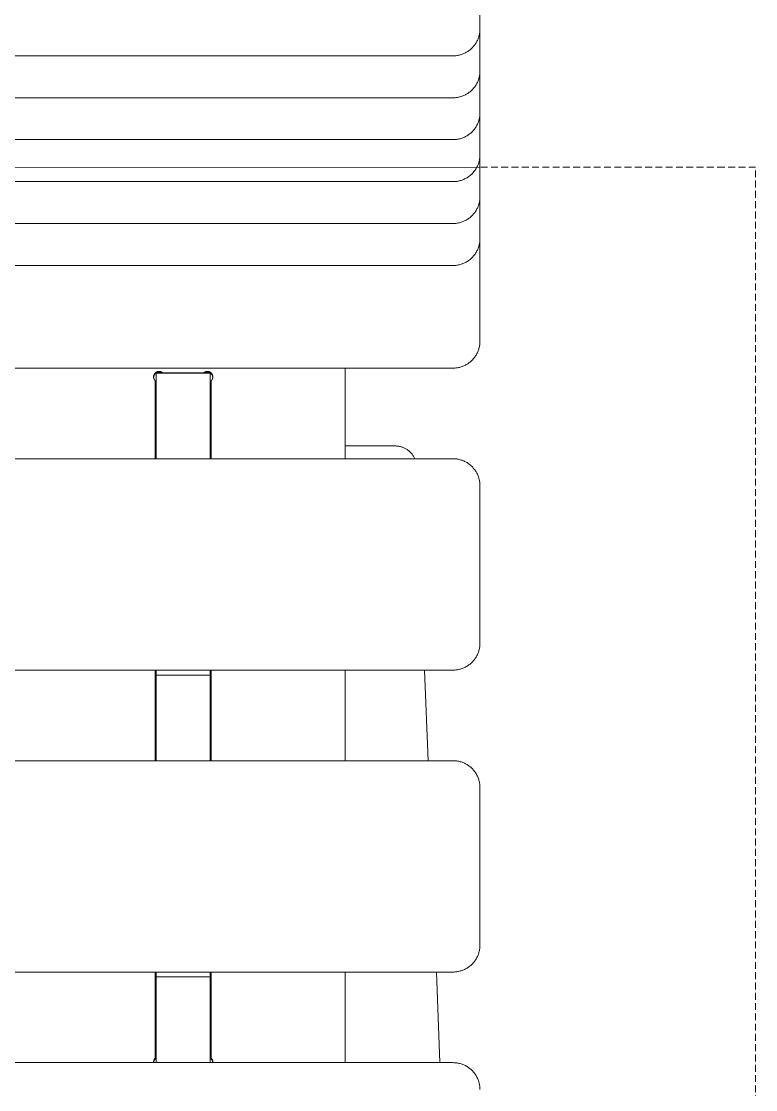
# Model space of a CAD drawing. Header units: millimetres. Extents: x -80 to 4518, y -398 to 2524.
# Drawn here: x 575.1 to 711.1, y -12.9 to 185 of the extents above; entities that cross this region are included whole.
import ezdxf

# ---------------------------------------------------------------- set-up
doc = ezdxf.new("R2010")
doc.units = ezdxf.units.MM
doc.linetypes.add('HIDDEN', pattern=[1.905, 1.27, -0.635])
doc.layers.add('ZANO_R', color=7, linetype='Continuous', lineweight=0)
doc.layers.add('ZANO_R_przerywana', color=7, linetype='HIDDEN', lineweight=0)

msp = doc.modelspace()

# ---------------------------------------------------------------- linework, layer by layer
at = {"layer": 'ZANO_R'}
for p, q in [((660.05, 187.55), (660.05, 183.66)), ((659.82, 182.15), (659.77, 181.99)), ((659.87, 182.31), (659.82, 182.15)), ((659.91, 182.48), (659.87, 182.31)), ((659.95, 182.65), (659.91, 182.48)), ((659.98, 182.81), (659.95, 182.65)), ((660.01, 182.98), (659.98, 182.81)), ((660.03, 183.15), (660.01, 182.98)), ((660.04, 183.32), (660.03, 183.15)), ((660.05, 183.49), (660.04, 183.32)), ((660.05, 183.66), (660.05, 179.78)), ((660.05, 183.66), (660.05, 183.49)), ((658.59, 180.13), (658.47, 180.01)), ((658.71, 180.25), (658.59, 180.13)), ((658.82, 180.38), (658.71, 180.25)), ((658.93, 180.51), (658.82, 180.38)), ((659.04, 180.64), (658.93, 180.51)), ((659.14, 180.78), (659.04, 180.64)), ((659.24, 180.92), (659.14, 180.78)), ((659.33, 181.07), (659.24, 180.92)), ((659.41, 181.21), (659.33, 181.07)), ((659.49, 181.36), (659.41, 181.21)), ((659.57, 181.52), (659.49, 181.36)), ((659.64, 181.67), (659.57, 181.52)), ((659.71, 181.83), (659.64, 181.67)), ((659.77, 181.99), (659.71, 181.83)), ((655.05, 178.66), (361.15, 178.66)), ((655.23, 178.67), (655.05, 178.66)), ((655.4, 178.68), (655.23, 178.67)), ((655.57, 178.69), (655.4, 178.68)), ((655.74, 178.71), (655.57, 178.69)), ((655.9, 178.74), (655.74, 178.71)), ((656.07, 178.77), (655.9, 178.74)), ((656.24, 178.81), (656.07, 178.77)), ((656.4, 178.85), (656.24, 178.81)), ((656.57, 178.9), (656.4, 178.85)), ((656.73, 178.95), (656.57, 178.9)), ((656.89, 179.01), (656.73, 178.95)), ((657.05, 179.08), (656.89, 179.01)), ((657.2, 179.15), (657.05, 179.08)), ((657.35, 179.22), (657.2, 179.15)), ((657.5, 179.31), (657.35, 179.22)), ((657.65, 179.39), (657.5, 179.31)), ((657.8, 179.48), (657.65, 179.39)), ((657.94, 179.58), (657.8, 179.48)), ((658.08, 179.68), (657.94, 179.58)), ((658.21, 179.78), (658.08, 179.68)), ((658.34, 179.89), (658.21, 179.78)), ((658.47, 180.01), (658.34, 179.89)), ((660.05, 179.78), (660.05, 175.89)), ((659.77, 174.22), (659.71, 174.06)), ((659.82, 174.38), (659.77, 174.22)), ((659.87, 174.55), (659.82, 174.38)), ((659.91, 174.71), (659.87, 174.55)), ((659.95, 174.88), (659.91, 174.71)), ((659.98, 175.04), (659.95, 174.88)), ((660.01, 175.21), (659.98, 175.04)), ((660.03, 175.38), (660.01, 175.21)), ((660.04, 175.55), (660.03, 175.38)), ((660.05, 175.72), (660.04, 175.55)), ((660.05, 175.89), (660.05, 172.01)), ((660.05, 175.89), (660.05, 175.72)), ((658.47, 172.24), (658.34, 172.13)), ((658.59, 172.36), (658.47, 172.24)), ((658.71, 172.48), (658.59, 172.36)), ((658.82, 172.61), (658.71, 172.48)), ((658.93, 172.74), (658.82, 172.61)), ((659.04, 172.87), (658.93, 172.74)), ((659.14, 173.01), (659.04, 172.87)), ((659.24, 173.15), (659.14, 173.01)), ((659.33, 173.3), (659.24, 173.15)), ((659.41, 173.44), (659.33, 173.3)), ((659.49, 173.59), (659.41, 173.44)), ((659.57, 173.75), (659.49, 173.59)), ((659.64, 173.9), (659.57, 173.75)), ((659.71, 174.06), (659.64, 173.9)), ((655.05, 170.89), (361.15, 170.89)), ((655.23, 170.9), (655.05, 170.89)), ((655.4, 170.91), (655.23, 170.9)), ((655.57, 170.92), (655.4, 170.91)), ((655.74, 170.94), (655.57, 170.92)), ((655.9, 170.97), (655.74, 170.94)), ((656.07, 171), (655.9, 170.97)), ((656.24, 171.04), (656.07, 171)), ((656.4, 171.08), (656.24, 171.04)), ((656.57, 171.13), (656.4, 171.08)), ((656.73, 171.18), (656.57, 171.13)), ((656.89, 171.24), (656.73, 171.18)), ((657.05, 171.31), (656.89, 171.24)), ((657.2, 171.38), (657.05, 171.31)), ((657.35, 171.45), (657.2, 171.38)), ((657.5, 171.54), (657.35, 171.45)), ((657.65, 171.62), (657.5, 171.54)), ((657.8, 171.71), (657.65, 171.62)), ((657.94, 171.81), (657.8, 171.71)), ((658.08, 171.91), (657.94, 171.81)), ((658.21, 172.02), (658.08, 171.91)), ((658.34, 172.13), (658.21, 172.02)), ((660.05, 172.01), (660.05, 168.13)), ((659.71, 166.29), (659.64, 166.13)), ((659.77, 166.45), (659.71, 166.29)), ((659.82, 166.61), (659.77, 166.45)), ((659.87, 166.78), (659.82, 166.61)), ((659.91, 166.94), (659.87, 166.78)), ((659.95, 167.11), (659.91, 166.94)), ((659.98, 167.28), (659.95, 167.11)), ((660.01, 167.44), (659.98, 167.28)), ((660.03, 167.61), (660.01, 167.44)), ((660.04, 167.78), (660.03, 167.61)), ((660.05, 167.95), (660.04, 167.78)), ((660.05, 168.13), (660.05, 164.24)), ((660.05, 168.13), (660.05, 167.95)), ((658.34, 164.36), (658.21, 164.25)), ((658.47, 164.47), (658.34, 164.36)), ((658.59, 164.59), (658.47, 164.47)), ((658.71, 164.71), (658.59, 164.59)), ((658.82, 164.84), (658.71, 164.71)), ((658.93, 164.97), (658.82, 164.84)), ((659.04, 165.1), (658.93, 164.97)), ((659.14, 165.24), (659.04, 165.1)), ((659.24, 165.38), (659.14, 165.24)), ((659.33, 165.53), (659.24, 165.38)), ((659.41, 165.67), (659.33, 165.53)), ((659.49, 165.82), (659.41, 165.67)), ((659.57, 165.98), (659.49, 165.82)), ((659.64, 166.13), (659.57, 165.98)), ((655.05, 163.13), (361.15, 163.13)), ((655.23, 163.13), (655.05, 163.13)), ((655.4, 163.14), (655.23, 163.13)), ((655.57, 163.15), (655.4, 163.14)), ((655.74, 163.17), (655.57, 163.15)), ((655.9, 163.2), (655.74, 163.17)), ((656.07, 163.23), (655.9, 163.2)), ((656.24, 163.27), (656.07, 163.23)), ((656.4, 163.31), (656.24, 163.27)), ((656.57, 163.36), (656.4, 163.31)), ((656.73, 163.41), (656.57, 163.36)), ((656.89, 163.47), (656.73, 163.41)), ((657.05, 163.54), (656.89, 163.47)), ((657.2, 163.61), (657.05, 163.54)), ((657.35, 163.69), (657.2, 163.61)), ((657.5, 163.77), (657.35, 163.69)), ((657.65, 163.85), (657.5, 163.77)), ((657.8, 163.94), (657.65, 163.85)), ((657.94, 164.04), (657.8, 163.94)), ((658.08, 164.14), (657.94, 164.04)), ((658.21, 164.25), (658.08, 164.14)), ((660.05, 164.24), (660.05, 160.36)), ((660.05, 160.36), (660.05, 156.47)), ((660.05, 160.36), (660.05, 160.19)), ((659.64, 158.36), (659.57, 158.21)), ((659.71, 158.52), (659.64, 158.36)), ((659.77, 158.68), (659.71, 158.52)), ((659.82, 158.84), (659.77, 158.68)), ((659.87, 159.01), (659.82, 158.84)), ((659.91, 159.17), (659.87, 159.01)), ((659.95, 159.34), (659.91, 159.17)), ((659.98, 159.51), (659.95, 159.34)), ((660.01, 159.68), (659.98, 159.51)), ((660.03, 159.84), (660.01, 159.68)), ((660.04, 160.01), (660.03, 159.84)), ((660.05, 160.19), (660.04, 160.01)), ((660.05, 158.01), (62.24, 157.82)), ((658.21, 156.48), (658.08, 156.37)), ((658.34, 156.59), (658.21, 156.48)), ((658.47, 156.7), (658.34, 156.59)), ((658.59, 156.82), (658.47, 156.7)), ((658.71, 156.94), (658.59, 156.82)), ((658.82, 157.07), (658.71, 156.94)), ((658.93, 157.2), (658.82, 157.07)), ((659.04, 157.33), (658.93, 157.2)), ((659.14, 157.47), (659.04, 157.33)), ((659.24, 157.61), (659.14, 157.47)), ((659.33, 157.76), (659.24, 157.61)), ((659.41, 157.91), (659.33, 157.76)), ((659.49, 158.06), (659.41, 157.91)), ((659.57, 158.21), (659.49, 158.06)), ((660.05, 156.47), (660.05, 152.59)), ((655.05, 155.36), (361.15, 155.36)), ((655.23, 155.36), (655.05, 155.36)), ((655.4, 155.37), (655.23, 155.36)), ((655.57, 155.38), (655.4, 155.37)), ((655.74, 155.4), (655.57, 155.38)), ((655.9, 155.43), (655.74, 155.4)), ((656.07, 155.46), (655.9, 155.43)), ((656.24, 155.5), (656.07, 155.46)), ((656.4, 155.54), (656.24, 155.5)), ((656.57, 155.59), (656.4, 155.54)), ((656.73, 155.64), (656.57, 155.59)), ((656.89, 155.7), (656.73, 155.64)), ((657.05, 155.77), (656.89, 155.7)), ((657.2, 155.84), (657.05, 155.77)), ((657.35, 155.92), (657.2, 155.84)), ((657.5, 156), (657.35, 155.92)), ((657.65, 156.08), (657.5, 156)), ((657.8, 156.18), (657.65, 156.08)), ((657.94, 156.27), (657.8, 156.18)), ((658.08, 156.37), (657.94, 156.27)), ((660.05, 152.42), (660.04, 152.25)), ((660.05, 152.59), (660.05, 148.7)), ((660.05, 152.59), (660.05, 152.42)), ((659.57, 150.44), (659.49, 150.29)), ((659.64, 150.59), (659.57, 150.44)), ((659.71, 150.75), (659.64, 150.59)), ((659.77, 150.91), (659.71, 150.75)), ((659.82, 151.07), (659.77, 150.91)), ((659.87, 151.24), (659.82, 151.07)), ((659.91, 151.4), (659.87, 151.24)), ((659.95, 151.57), (659.91, 151.4)), ((659.98, 151.74), (659.95, 151.57)), ((660.01, 151.91), (659.98, 151.74)), ((660.03, 152.08), (660.01, 151.91)), ((660.04, 152.25), (660.03, 152.08)), ((657.94, 148.5), (657.8, 148.41)), ((658.08, 148.6), (657.94, 148.5)), ((658.21, 148.71), (658.08, 148.6)), ((658.34, 148.82), (658.21, 148.71)), ((658.47, 148.93), (658.34, 148.82)), ((658.59, 149.05), (658.47, 148.93)), ((658.71, 149.17), (658.59, 149.05)), ((658.82, 149.3), (658.71, 149.17)), ((658.93, 149.43), (658.82, 149.3)), ((659.04, 149.57), (658.93, 149.43)), ((659.14, 149.7), (659.04, 149.57)), ((659.24, 149.84), (659.14, 149.7)), ((659.33, 149.99), (659.24, 149.84)), ((659.41, 150.14), (659.33, 149.99)), ((659.49, 150.29), (659.41, 150.14)), ((660.05, 148.7), (660.05, 144.82)), ((655.05, 147.59), (361.15, 147.59)), ((655.23, 147.59), (655.05, 147.59)), ((655.4, 147.6), (655.23, 147.59)), ((655.57, 147.61), (655.4, 147.6)), ((655.74, 147.63), (655.57, 147.61)), ((655.9, 147.66), (655.74, 147.63)), ((656.07, 147.69), (655.9, 147.66)), ((656.24, 147.73), (656.07, 147.69)), ((656.4, 147.77), (656.24, 147.73)), ((656.57, 147.82), (656.4, 147.77)), ((656.73, 147.88), (656.57, 147.82)), ((656.89, 147.94), (656.73, 147.88)), ((657.05, 148), (656.89, 147.94)), ((657.2, 148.07), (657.05, 148)), ((657.35, 148.15), (657.2, 148.07)), ((657.5, 148.23), (657.35, 148.15)), ((657.65, 148.31), (657.5, 148.23)), ((657.8, 148.41), (657.65, 148.31)), ((660.05, 144.65), (660.04, 144.48)), ((660.05, 144.82), (660.05, 126.98)), ((660.05, 144.82), (660.05, 144.65)), ((659.57, 142.67), (659.49, 142.52)), ((659.64, 142.83), (659.57, 142.67)), ((659.71, 142.98), (659.64, 142.83)), ((659.77, 143.14), (659.71, 142.98)), ((659.82, 143.31), (659.77, 143.14)), ((659.87, 143.47), (659.82, 143.31)), ((659.91, 143.63), (659.87, 143.47)), ((659.95, 143.8), (659.91, 143.63)), ((659.98, 143.97), (659.95, 143.8)), ((660.01, 144.14), (659.98, 143.97)), ((660.03, 144.31), (660.01, 144.14)), ((660.04, 144.48), (660.03, 144.31)), ((657.65, 140.55), (657.5, 140.46)), ((657.8, 140.64), (657.65, 140.55)), ((657.94, 140.73), (657.8, 140.64)), ((658.08, 140.83), (657.94, 140.73)), ((658.21, 140.94), (658.08, 140.83)), ((658.34, 141.05), (658.21, 140.94)), ((658.47, 141.16), (658.34, 141.05)), ((658.59, 141.28), (658.47, 141.16)), ((658.71, 141.4), (658.59, 141.28)), ((658.82, 141.53), (658.71, 141.4)), ((658.93, 141.66), (658.82, 141.53)), ((659.04, 141.8), (658.93, 141.66)), ((659.14, 141.93), (659.04, 141.8)), ((659.24, 142.08), (659.14, 141.93)), ((659.33, 142.22), (659.24, 142.08)), ((659.41, 142.37), (659.33, 142.22)), ((659.49, 142.52), (659.41, 142.37)), ((655.05, 139.82), (361.15, 139.82)), ((655.23, 139.82), (655.05, 139.82)), ((655.4, 139.83), (655.23, 139.82)), ((655.57, 139.84), (655.4, 139.83)), ((655.74, 139.86), (655.57, 139.84)), ((655.9, 139.89), (655.74, 139.86)), ((656.07, 139.92), (655.9, 139.89)), ((656.24, 139.96), (656.07, 139.92)), ((656.4, 140), (656.24, 139.96)), ((656.57, 140.05), (656.4, 140)), ((656.73, 140.11), (656.57, 140.05)), ((656.89, 140.17), (656.73, 140.11)), ((657.05, 140.23), (656.89, 140.17)), ((657.2, 140.3), (657.05, 140.23)), ((657.35, 140.38), (657.2, 140.3)), ((657.5, 140.46), (657.35, 140.38)), ((660.05, 126.98), (660.05, 125.8)), ((659.95, 124.78), (659.91, 124.62)), ((659.98, 124.95), (659.95, 124.78)), ((660.01, 125.12), (659.98, 124.95)), ((660.03, 125.29), (660.01, 125.12)), ((660.04, 125.46), (660.03, 125.29)), ((660.05, 125.63), (660.04, 125.46)), ((660.05, 125.8), (660.05, 125.63)), ((659.04, 122.78), (658.93, 122.64)), ((659.14, 122.92), (659.04, 122.78)), ((659.24, 123.06), (659.14, 122.92)), ((659.33, 123.2), (659.24, 123.06)), ((659.41, 123.35), (659.33, 123.2)), ((659.49, 123.5), (659.41, 123.35)), ((659.57, 123.65), (659.49, 123.5)), ((659.64, 123.81), (659.57, 123.65)), ((659.71, 123.97), (659.64, 123.81)), ((659.77, 124.13), (659.71, 123.97)), ((659.82, 124.29), (659.77, 124.13)), ((659.87, 124.45), (659.82, 124.29)), ((659.91, 124.62), (659.87, 124.45)), ((655.05, 120.8), (361.15, 120.8)), ((635.05, 120.8), (635.05, 104.01)), ((655.23, 120.8), (655.05, 120.8)), ((655.4, 120.81), (655.23, 120.8)), ((655.57, 120.83), (655.4, 120.81)), ((655.74, 120.85), (655.57, 120.83)), ((655.9, 120.87), (655.74, 120.85)), ((656.07, 120.9), (655.9, 120.87)), ((656.24, 120.94), (656.07, 120.9)), ((656.4, 120.99), (656.24, 120.94)), ((656.57, 121.03), (656.4, 120.99)), ((656.73, 121.09), (656.57, 121.03)), ((656.89, 121.15), (656.73, 121.09)), ((657.05, 121.21), (656.89, 121.15)), ((657.2, 121.28), (657.05, 121.21)), ((657.35, 121.36), (657.2, 121.28)), ((657.5, 121.44), (657.35, 121.36)), ((657.65, 121.53), (657.5, 121.44)), ((657.8, 121.62), (657.65, 121.53)), ((657.94, 121.72), (657.8, 121.62)), ((658.08, 121.82), (657.94, 121.72)), ((658.21, 121.92), (658.08, 121.82)), ((658.34, 122.03), (658.21, 121.92)), ((658.47, 122.15), (658.34, 122.03)), ((658.59, 122.26), (658.47, 122.15)), ((658.71, 122.39), (658.59, 122.26)), ((658.82, 122.51), (658.71, 122.39)), ((658.93, 122.64), (658.82, 122.51)), ((599.57, 119.28), (599.56, 119.24)), ((599.56, 119.24), (599.56, 119.21)), ((599.56, 119.21), (599.56, 119.17)), ((599.56, 119.17), (599.56, 119.14)), ((599.56, 119.14), (599.57, 119.1)), ((599.58, 119.38), (599.57, 119.35)), ((599.57, 119.35), (599.57, 119.31)), ((599.57, 119.31), (599.57, 119.28)), ((599.58, 119.21), (599.57, 119.17)), ((599.57, 119.17), (599.57, 119.14)), ((599.57, 119.14), (599.57, 119.11)), ((599.57, 119.1), (599.57, 119.07)), ((599.57, 119.07), (599.57, 119.03)), ((599.57, 119.03), (599.58, 119)), ((599.59, 119.41), (599.58, 119.38)), ((599.59, 119.24), (599.58, 119.21)), ((599.58, 119), (599.59, 118.97)), ((599.6, 119.45), (599.59, 119.41)), ((599.6, 119.31), (599.59, 119.27)), ((599.59, 119.27), (599.59, 119.24)), ((599.59, 118.97), (599.6, 118.93)), ((599.61, 119.48), (599.6, 119.45)), ((599.61, 119.34), (599.6, 119.31)), ((599.6, 118.93), (599.61, 118.9)), ((599.62, 119.52), (599.61, 119.48)), ((599.62, 119.37), (599.61, 119.34)), ((599.61, 118.9), (599.62, 118.86)), ((599.63, 119.55), (599.62, 119.52)), ((599.64, 119.4), (599.62, 119.37)), ((599.62, 118.86), (599.63, 118.83)), ((599.64, 119.58), (599.63, 119.55)), ((599.63, 118.83), (599.64, 118.8)), ((599.66, 119.61), (599.64, 119.58)), ((599.65, 119.43), (599.64, 119.4)), ((599.64, 118.8), (599.66, 118.77)), ((599.67, 119.46), (599.65, 119.43)), ((599.67, 119.64), (599.66, 119.61)), ((599.66, 118.77), (599.67, 118.74)), ((599.69, 119.67), (599.67, 119.64)), ((599.68, 119.49), (599.67, 119.46)), ((599.7, 119.52), (599.68, 119.49)), ((599.7, 119.7), (599.69, 119.67)), ((599.72, 119.73), (599.7, 119.7)), ((599.72, 119.55), (599.7, 119.52)), ((599.74, 119.76), (599.72, 119.73)), ((599.73, 119.58), (599.72, 119.55)), ((599.75, 119.61), (599.73, 119.58)), ((599.76, 119.79), (599.74, 119.76)), ((599.77, 119.64), (599.75, 119.61)), ((599.78, 119.82), (599.76, 119.79)), ((599.8, 119.66), (599.77, 119.64)), ((599.81, 119.85), (599.78, 119.82)), ((599.82, 119.69), (599.8, 119.66)), ((599.83, 119.87), (599.81, 119.85)), ((599.84, 119.71), (599.82, 119.69)), ((599.86, 119.9), (599.83, 119.87)), ((599.87, 119.74), (599.84, 119.71)), ((599.88, 119.92), (599.86, 119.9)), ((599.89, 119.76), (599.87, 119.74)), ((599.91, 119.94), (599.88, 119.92)), ((599.92, 119.78), (599.89, 119.76)), ((599.93, 119.97), (599.91, 119.94)), ((599.94, 119.81), (599.92, 119.78)), ((599.96, 119.99), (599.93, 119.97)), ((599.97, 119.83), (599.94, 119.81)), ((599.99, 120.01), (599.96, 119.99)), ((600, 119.85), (599.97, 119.83)), ((600.02, 120.03), (599.99, 120.01)), ((600.03, 119.86), (600, 119.85)), ((600.05, 120.05), (600.02, 120.03)), ((600.05, 119.88), (600.03, 119.86)), ((600.08, 120.06), (600.05, 120.05)), ((600.05, 119.88), (600.05, 119.88)), ((600.05, 119.88), (600.05, 119.88)), ((600.05, 119.88), (600.05, 119.88)), ((600.05, 119.88), (600.05, 119.88)), ((600.05, 119.88), (600.05, 119.88)), ((600.05, 119.88), (600.05, 119.84)), ((600.05, 119.88), (610.05, 119.88)), ((600.05, 119.84), (600.05, 119.7)), ((600.05, 119.7), (600.05, 119.07)), ((600.05, 119.07), (600.05, 117.01)), ((600.09, 119.9), (600.06, 119.88)), ((600.11, 120.08), (600.08, 120.06)), ((600.12, 119.92), (600.09, 119.9)), ((600.14, 120.1), (600.11, 120.08)), ((600.15, 119.93), (600.12, 119.92)), ((600.17, 120.11), (600.14, 120.1)), ((600.18, 119.94), (600.15, 119.93)), ((600.2, 120.12), (600.17, 120.11)), ((600.21, 119.96), (600.18, 119.94)), ((600.24, 120.13), (600.2, 120.12)), ((600.24, 119.97), (600.21, 119.96)), ((600.27, 120.15), (600.24, 120.13)), ((600.28, 119.98), (600.24, 119.97)), ((600.3, 120.16), (600.27, 120.15)), ((600.31, 119.99), (600.28, 119.98)), ((600.34, 120.16), (600.3, 120.16)), ((600.34, 120), (600.31, 119.99)), ((600.37, 120.17), (600.34, 120.16)), ((600.38, 120), (600.34, 120)), ((600.41, 120.18), (600.37, 120.17)), ((600.41, 120.01), (600.38, 120)), ((600.44, 120.18), (600.41, 120.18)), ((600.44, 120.01), (600.41, 120.01)), ((600.47, 120.19), (600.44, 120.18)), ((600.48, 120.02), (600.44, 120.01)), ((600.51, 120.19), (600.47, 120.19)), ((600.51, 120.02), (600.48, 120.02)), ((600.54, 120.19), (600.51, 120.19)), ((600.54, 120.02), (600.51, 120.02)), ((600.58, 120.19), (600.54, 120.19)), ((600.58, 120.02), (600.54, 120.02)), ((600.61, 120.19), (600.58, 120.19)), ((600.61, 120.02), (600.58, 120.02)), ((600.65, 120.19), (600.61, 120.19)), ((600.65, 120.02), (600.61, 120.02)), ((600.68, 120.18), (600.65, 120.19)), ((600.68, 120.01), (600.65, 120.02)), ((600.72, 120.18), (600.68, 120.18)), ((600.71, 120.01), (600.68, 120.01)), ((600.75, 120), (600.71, 120.01)), ((600.75, 120.17), (600.72, 120.18)), ((600.79, 120.16), (600.75, 120.17)), ((600.78, 120), (600.75, 120)), ((600.81, 119.99), (600.78, 120)), ((600.82, 120.15), (600.79, 120.16)), ((600.85, 119.98), (600.81, 119.99)), ((600.85, 120.15), (600.82, 120.15)), ((600.89, 120.13), (600.85, 120.15)), ((600.88, 119.97), (600.85, 119.98)), ((600.91, 119.96), (600.88, 119.97)), ((600.92, 120.12), (600.89, 120.13)), ((600.94, 119.94), (600.91, 119.96)), ((600.95, 120.11), (600.92, 120.12)), ((600.97, 119.93), (600.94, 119.94)), ((600.98, 120.1), (600.95, 120.11)), ((601.01, 119.92), (600.97, 119.93)), ((601.02, 120.08), (600.98, 120.1)), ((601.04, 119.9), (601.01, 119.92)), ((601.05, 120.06), (601.02, 120.08)), ((601.06, 119.88), (601.04, 119.9)), ((601.08, 120.05), (601.05, 120.06)), ((601.11, 120.03), (601.08, 120.05)), ((601.14, 120.01), (601.11, 120.03)), ((601.16, 119.99), (601.14, 120.01)), ((601.19, 119.97), (601.16, 119.99)), ((601.22, 119.94), (601.19, 119.97)), ((601.24, 119.92), (601.22, 119.94)), ((601.27, 119.9), (601.24, 119.92)), ((608.84, 119.9), (601.27, 119.9)), ((601.27, 119.9), (601.27, 119.88)), ((608.87, 119.92), (608.84, 119.9)), ((608.84, 119.88), (608.84, 119.9)), ((608.89, 119.94), (608.87, 119.92)), ((608.92, 119.97), (608.89, 119.94)), ((608.95, 119.99), (608.92, 119.97)), ((608.97, 120.01), (608.95, 119.99)), ((609, 120.03), (608.97, 120.01)), ((609.03, 120.05), (609, 120.03)), ((609.06, 120.06), (609.03, 120.05)), ((609.07, 119.9), (609.04, 119.88)), ((609.09, 120.08), (609.06, 120.06)), ((609.1, 119.92), (609.07, 119.9)), ((609.12, 120.1), (609.09, 120.08)), ((609.13, 119.93), (609.1, 119.92)), ((609.16, 120.11), (609.12, 120.1)), ((609.17, 119.94), (609.13, 119.93)), ((609.19, 120.12), (609.16, 120.11)), ((609.2, 119.96), (609.17, 119.94)), ((609.22, 120.13), (609.19, 120.12)), ((609.23, 119.97), (609.2, 119.96)), ((609.25, 120.15), (609.22, 120.13)), ((609.26, 119.98), (609.23, 119.97)), ((609.29, 120.15), (609.25, 120.15)), ((609.29, 119.99), (609.26, 119.98)), ((609.32, 120.16), (609.29, 120.15)), ((609.33, 120), (609.29, 119.99)), ((609.36, 120.17), (609.32, 120.16)), ((609.36, 120), (609.33, 120)), ((609.39, 120.18), (609.36, 120.17)), ((609.39, 120.01), (609.36, 120)), ((609.43, 120.18), (609.39, 120.18)), ((609.43, 120.01), (609.39, 120.01)), ((609.46, 120.19), (609.43, 120.18)), ((609.46, 120.02), (609.43, 120.01)), ((609.49, 120.19), (609.46, 120.19)), ((609.5, 120.02), (609.46, 120.02)), ((609.53, 120.19), (609.49, 120.19)), ((609.53, 120.02), (609.5, 120.02)), ((609.56, 120.19), (609.53, 120.19)), ((609.56, 120.02), (609.53, 120.02)), ((609.6, 120.19), (609.56, 120.19)), ((609.6, 120.02), (609.56, 120.02)), ((609.63, 120.19), (609.6, 120.19)), ((609.63, 120.02), (609.6, 120.02)), ((609.67, 120.18), (609.63, 120.19)), ((609.67, 120.01), (609.63, 120.02)), ((609.7, 120.18), (609.67, 120.18)), ((609.7, 120.01), (609.67, 120.01)), ((609.74, 120.17), (609.7, 120.18)), ((609.73, 120), (609.7, 120.01)), ((609.77, 120), (609.73, 120)), ((609.77, 120.16), (609.74, 120.17)), ((609.81, 120.16), (609.77, 120.16)), ((609.8, 119.99), (609.77, 120)), ((609.83, 119.98), (609.8, 119.99)), ((609.84, 120.15), (609.81, 120.16)), ((609.87, 119.97), (609.83, 119.98)), ((609.87, 120.13), (609.84, 120.15)), ((609.91, 120.12), (609.87, 120.13)), ((609.9, 119.96), (609.87, 119.97)), ((609.93, 119.94), (609.9, 119.96)), ((609.94, 120.11), (609.91, 120.12)), ((609.96, 119.93), (609.93, 119.94)), ((609.97, 120.1), (609.94, 120.11)), ((609.99, 119.92), (609.96, 119.93)), ((610, 120.08), (609.97, 120.1)), ((610.02, 119.9), (609.99, 119.92)), ((610.03, 120.06), (610, 120.08)), ((610.05, 119.88), (610.02, 119.9)), ((610.06, 120.05), (610.03, 120.06)), ((610.08, 119.86), (610.05, 119.88)), ((610.05, 119.88), (610.05, 119.88)), ((610.05, 119.88), (610.05, 119.88)), ((610.05, 119.88), (610.05, 119.88)), ((610.05, 119.88), (610.05, 119.88)), ((610.05, 119.88), (610.05, 119.88)), ((610.05, 119.88), (610.05, 119.84)), ((610.05, 119.84), (610.05, 119.7)), ((610.05, 119.7), (610.05, 119.07)), ((610.05, 119.07), (610.05, 117.01)), ((610.09, 120.03), (610.06, 120.05)), ((610.11, 119.85), (610.08, 119.86)), ((610.12, 120.01), (610.09, 120.03)), ((610.14, 119.83), (610.11, 119.85)), ((610.15, 119.99), (610.12, 120.01)), ((610.17, 119.81), (610.14, 119.83)), ((610.18, 119.97), (610.15, 119.99)), ((610.19, 119.78), (610.17, 119.81)), ((610.2, 119.94), (610.18, 119.97)), ((610.22, 119.76), (610.19, 119.78)), ((610.23, 119.92), (610.2, 119.94)), ((610.24, 119.74), (610.22, 119.76)), ((610.25, 119.9), (610.23, 119.92)), ((610.27, 119.71), (610.24, 119.74)), ((610.28, 119.87), (610.25, 119.9)), ((610.29, 119.69), (610.27, 119.71)), ((610.3, 119.85), (610.28, 119.87)), ((610.31, 119.66), (610.29, 119.69)), ((610.32, 119.82), (610.3, 119.85)), ((610.33, 119.64), (610.31, 119.66)), ((610.35, 119.79), (610.32, 119.82)), ((610.36, 119.61), (610.33, 119.64)), ((610.37, 119.76), (610.35, 119.79)), ((610.37, 119.58), (610.36, 119.61)), ((610.39, 119.73), (610.37, 119.76)), ((610.39, 119.55), (610.37, 119.58)), ((610.4, 119.7), (610.39, 119.73)), ((610.41, 119.52), (610.39, 119.55)), ((610.42, 119.67), (610.4, 119.7)), ((610.43, 119.49), (610.41, 119.52)), ((610.44, 119.64), (610.42, 119.67)), ((610.44, 119.46), (610.43, 119.49)), ((610.45, 119.61), (610.44, 119.64)), ((610.46, 119.43), (610.44, 119.46)), ((610.44, 118.74), (610.45, 118.77)), ((610.47, 119.58), (610.45, 119.61)), ((610.45, 118.77), (610.47, 118.8)), ((610.47, 119.4), (610.46, 119.43)), ((610.48, 119.55), (610.47, 119.58)), ((610.48, 119.37), (610.47, 119.4)), ((610.47, 118.8), (610.48, 118.83)), ((610.49, 119.52), (610.48, 119.55)), ((610.5, 119.34), (610.48, 119.37)), ((610.48, 118.83), (610.49, 118.86)), ((610.5, 119.48), (610.49, 119.52)), ((610.49, 118.86), (610.5, 118.9)), ((610.51, 119.45), (610.5, 119.48)), ((610.51, 119.31), (610.5, 119.34)), ((610.5, 118.9), (610.51, 118.93)), ((610.52, 119.41), (610.51, 119.45)), ((610.51, 119.27), (610.51, 119.31)), ((610.52, 119.24), (610.51, 119.27)), ((610.51, 118.93), (610.52, 118.97)), ((610.53, 119.38), (610.52, 119.41)), ((610.53, 119.21), (610.52, 119.24)), ((610.52, 118.97), (610.53, 119)), ((610.53, 119.35), (610.53, 119.38)), ((610.54, 119.31), (610.53, 119.35)), ((610.54, 119.17), (610.53, 119.21)), ((610.53, 119.03), (610.54, 119.07)), ((610.53, 119), (610.53, 119.03)), ((610.54, 119.28), (610.54, 119.31)), ((610.55, 119.24), (610.54, 119.28)), ((610.54, 119.14), (610.54, 119.17)), ((610.54, 119.11), (610.54, 119.14)), ((610.54, 119.1), (610.55, 119.14)), ((610.54, 119.07), (610.54, 119.1)), ((610.55, 119.21), (610.55, 119.24)), ((610.55, 119.17), (610.55, 119.21)), ((610.55, 119.14), (610.55, 119.17)), ((599.67, 118.74), (599.69, 118.71)), ((599.69, 118.71), (599.7, 118.68)), ((599.7, 118.68), (599.72, 118.65)), ((599.72, 118.65), (599.74, 118.62)), ((599.74, 118.62), (599.76, 118.59)), ((599.76, 118.59), (599.78, 118.56)), ((599.78, 118.56), (599.81, 118.53)), ((599.81, 118.53), (599.83, 118.51)), ((599.83, 118.51), (599.85, 118.48)), ((599.85, 118.48), (599.85, 104.01)), ((600.05, 117.01), (600.05, 107.02)), ((610.05, 117.01), (610.05, 107.02)), ((610.25, 118.48), (610.28, 118.51)), ((610.25, 104.01), (610.25, 118.48)), ((610.28, 118.51), (610.3, 118.53)), ((610.3, 118.53), (610.32, 118.56)), ((610.32, 118.56), (610.35, 118.59)), ((610.35, 118.59), (610.37, 118.62)), ((610.37, 118.62), (610.39, 118.65)), ((610.39, 118.65), (610.4, 118.68)), ((610.4, 118.68), (610.42, 118.71)), ((610.42, 118.71), (610.44, 118.74)), ((600.05, 107.02), (600.05, 106.89)), ((600.05, 106.89), (600.05, 104.01)), ((610.05, 106.89), (610.05, 107.02)), ((610.05, 106.89), (610.05, 104.01)), ((600.05, 106.37), (599.85, 106.37)), ((610.25, 106.37), (610.05, 106.37)), ((644.33, 106.37), (635.05, 106.37)), ((644.47, 106.37), (644.33, 106.37)), ((644.61, 106.36), (644.47, 106.37)), ((644.75, 106.35), (644.61, 106.36)), ((644.89, 106.33), (644.75, 106.35)), ((645.03, 106.31), (644.89, 106.33)), ((645.16, 106.28), (645.03, 106.31)), ((645.3, 106.25), (645.16, 106.28)), ((645.43, 106.22), (645.3, 106.25)), ((645.57, 106.18), (645.43, 106.22)), ((645.7, 106.13), (645.57, 106.18)), ((645.83, 106.08), (645.7, 106.13)), ((645.96, 106.03), (645.83, 106.08)), ((646.08, 105.97), (645.96, 106.03)), ((646.21, 105.91), (646.08, 105.97)), ((646.33, 105.84), (646.21, 105.91)), ((646.45, 105.77), (646.33, 105.84)), ((646.56, 105.69), (646.45, 105.77)), ((646.68, 105.61), (646.56, 105.69)), ((646.79, 105.53), (646.68, 105.61)), ((646.9, 105.44), (646.79, 105.53)), ((647, 105.35), (646.9, 105.44)), ((647.11, 105.25), (647, 105.35)), ((647.2, 105.16), (647.11, 105.25)), ((647.3, 105.05), (647.2, 105.16)), ((647.39, 104.95), (647.3, 105.05)), ((647.48, 104.84), (647.39, 104.95)), ((361.15, 104.01), (655.05, 104.01)), ((647.56, 104.73), (647.48, 104.84)), ((647.64, 104.62), (647.56, 104.73)), ((647.72, 104.5), (647.64, 104.62)), ((647.79, 104.38), (647.72, 104.5)), ((647.86, 104.26), (647.79, 104.38)), ((647.92, 104.13), (647.86, 104.26)), ((647.98, 104.01), (647.92, 104.13)), ((655.05, 104.01), (655.23, 104)), ((655.23, 104), (655.4, 104)), ((655.4, 104), (655.57, 103.98)), ((655.57, 103.98), (655.74, 103.96)), ((655.74, 103.96), (655.9, 103.93)), ((655.9, 103.93), (656.07, 103.9)), ((656.07, 103.9), (656.24, 103.87)), ((656.24, 103.87), (656.4, 103.82)), ((656.4, 103.82), (656.57, 103.77)), ((656.57, 103.77), (656.73, 103.72)), ((656.73, 103.72), (656.89, 103.66)), ((656.89, 103.66), (657.05, 103.59)), ((657.05, 103.59), (657.2, 103.52)), ((657.2, 103.52), (657.35, 103.45)), ((657.35, 103.45), (657.5, 103.37)), ((657.5, 103.37), (657.65, 103.28)), ((657.65, 103.28), (657.8, 103.19)), ((657.8, 103.19), (657.94, 103.09)), ((657.94, 103.09), (658.08, 102.99)), ((658.08, 102.99), (658.21, 102.89)), ((658.21, 102.89), (658.34, 102.78)), ((658.34, 102.78), (658.47, 102.66)), ((658.47, 102.66), (658.59, 102.54)), ((658.59, 102.54), (658.71, 102.42)), ((658.71, 102.42), (658.82, 102.29)), ((658.82, 102.29), (658.93, 102.16)), ((658.93, 102.16), (659.04, 102.03)), ((659.04, 102.03), (659.14, 101.89)), ((659.14, 101.89), (659.24, 101.75)), ((659.24, 101.75), (659.33, 101.61)), ((659.33, 101.61), (659.41, 101.46)), ((659.41, 101.46), (659.49, 101.31)), ((659.49, 101.31), (659.57, 101.15)), ((659.57, 101.15), (659.64, 101)), ((659.64, 101), (659.71, 100.84)), ((659.71, 100.84), (659.77, 100.68)), ((659.77, 100.68), (659.82, 100.52)), ((659.82, 100.52), (659.87, 100.36)), ((659.87, 100.36), (659.91, 100.19)), ((659.91, 100.19), (659.95, 100.02)), ((659.95, 100.02), (659.98, 99.86)), ((659.98, 99.86), (660.01, 99.69)), ((660.01, 99.69), (660.03, 99.52)), ((660.03, 99.52), (660.04, 99.35)), ((660.04, 99.35), (660.05, 99.18)), ((660.05, 99.18), (660.05, 99.01)), ((660.05, 99.01), (660.05, 71.03)), ((660.03, 69.34), (660.01, 69.17)), ((660.04, 69.51), (660.03, 69.34)), ((660.05, 69.68), (660.04, 69.51)), ((660.05, 71.03), (660.05, 69.85)), ((660.05, 69.85), (660.05, 69.68)), ((659.41, 67.4), (659.33, 67.25)), ((659.49, 67.55), (659.41, 67.4)), ((659.57, 67.7), (659.49, 67.55)), ((659.64, 67.86), (659.57, 67.7)), ((659.71, 68.02), (659.64, 67.86)), ((659.77, 68.18), (659.71, 68.02)), ((659.82, 68.34), (659.77, 68.18)), ((659.87, 68.5), (659.82, 68.34)), ((659.91, 68.67), (659.87, 68.5)), ((659.95, 68.83), (659.91, 68.67)), ((659.98, 69), (659.95, 68.83)), ((660.01, 69.17), (659.98, 69)), ((657.2, 65.33), (657.05, 65.26)), ((657.35, 65.41), (657.2, 65.33)), ((657.5, 65.49), (657.35, 65.41)), ((657.65, 65.58), (657.5, 65.49)), ((657.8, 65.67), (657.65, 65.58)), ((657.94, 65.77), (657.8, 65.67)), ((658.08, 65.87), (657.94, 65.77)), ((658.21, 65.97), (658.08, 65.87)), ((658.34, 66.08), (658.21, 65.97)), ((658.47, 66.2), (658.34, 66.08)), ((658.59, 66.31), (658.47, 66.2)), ((658.71, 66.44), (658.59, 66.31)), ((658.82, 66.56), (658.71, 66.44)), ((658.93, 66.69), (658.82, 66.56)), ((659.04, 66.83), (658.93, 66.69)), ((659.14, 66.97), (659.04, 66.83)), ((659.24, 67.11), (659.14, 66.97)), ((659.33, 67.25), (659.24, 67.11)), ((655.05, 64.85), (361.15, 64.85)), ((599.85, 64.85), (599.85, 48.06)), ((600.05, 64.85), (600.05, 63.93)), ((600.05, 63.93), (600.05, 63.93)), ((600.05, 63.93), (600.05, 63.93)), ((600.05, 63.93), (600.05, 63.93)), ((600.05, 63.93), (600.05, 63.93)), ((600.05, 63.93), (600.05, 63.93)), ((600.05, 63.93), (600.05, 63.89)), ((600.05, 63.93), (610.05, 63.93)), ((600.05, 63.89), (600.05, 63.75)), ((600.05, 63.75), (600.05, 63.12)), ((610.05, 64.85), (610.05, 63.93)), ((610.05, 63.93), (610.05, 63.93)), ((610.05, 63.93), (610.05, 63.93)), ((610.05, 63.93), (610.05, 63.93)), ((610.05, 63.93), (610.05, 63.93)), ((610.05, 63.93), (610.05, 63.93)), ((610.05, 63.93), (610.05, 63.89)), ((610.05, 63.89), (610.05, 63.75)), ((610.05, 63.75), (610.05, 63.12)), ((610.25, 48.06), (610.25, 64.85)), ((635.05, 64.85), (635.05, 48.06)), ((650.45, 48.06), (649.8, 64.85)), ((655.23, 64.85), (655.05, 64.85)), ((655.4, 64.86), (655.23, 64.85)), ((655.57, 64.88), (655.4, 64.86)), ((655.74, 64.9), (655.57, 64.88)), ((655.9, 64.92), (655.74, 64.9)), ((656.07, 64.95), (655.9, 64.92)), ((656.24, 64.99), (656.07, 64.95)), ((656.4, 65.04), (656.24, 64.99)), ((656.57, 65.08), (656.4, 65.04)), ((656.73, 65.14), (656.57, 65.08)), ((656.89, 65.2), (656.73, 65.14)), ((657.05, 65.26), (656.89, 65.2)), ((600.05, 63.12), (600.05, 61.06)), ((610.05, 63.12), (610.05, 61.06)), ((600.05, 61.06), (600.05, 51.07)), ((610.05, 61.06), (610.05, 51.07)), ((600.05, 51.07), (600.05, 50.94)), ((600.05, 50.94), (600.05, 48.06)), ((610.05, 50.94), (610.05, 51.07)), ((610.05, 50.94), (610.05, 48.06)), ((361.15, 48.06), (655.05, 48.06)), ((655.05, 48.06), (655.23, 48.05)), ((655.23, 48.05), (655.4, 48.05)), ((655.4, 48.05), (655.57, 48.03)), ((655.57, 48.03), (655.74, 48.01)), ((655.74, 48.01), (655.9, 47.98)), ((655.9, 47.98), (656.07, 47.95)), ((656.07, 47.95), (656.24, 47.92)), ((656.24, 47.92), (656.4, 47.87)), ((656.4, 47.87), (656.57, 47.82)), ((656.57, 47.82), (656.73, 47.77)), ((656.73, 47.77), (656.89, 47.71)), ((656.89, 47.71), (657.05, 47.64)), ((657.05, 47.64), (657.2, 47.57)), ((657.2, 47.57), (657.35, 47.5)), ((657.35, 47.5), (657.5, 47.42)), ((657.5, 47.42), (657.65, 47.33)), ((657.65, 47.33), (657.8, 47.24)), ((657.8, 47.24), (657.94, 47.14)), ((657.94, 47.14), (658.08, 47.04)), ((658.08, 47.04), (658.21, 46.94)), ((658.21, 46.94), (658.34, 46.83)), ((658.34, 46.83), (658.47, 46.71)), ((658.47, 46.71), (658.59, 46.59)), ((658.59, 46.59), (658.71, 46.47)), ((658.71, 46.47), (658.82, 46.34)), ((658.82, 46.34), (658.93, 46.21)), ((658.93, 46.21), (659.04, 46.08)), ((659.04, 46.08), (659.14, 45.94)), ((659.14, 45.94), (659.24, 45.8)), ((659.24, 45.8), (659.33, 45.66)), ((659.33, 45.66), (659.41, 45.51)), ((659.41, 45.51), (659.49, 45.36)), ((659.49, 45.36), (659.57, 45.2)), ((659.57, 45.2), (659.64, 45.05)), ((659.64, 45.05), (659.71, 44.89)), ((659.71, 44.89), (659.77, 44.73)), ((659.77, 44.73), (659.82, 44.57)), ((659.82, 44.57), (659.87, 44.41)), ((659.87, 44.41), (659.91, 44.24)), ((659.91, 44.24), (659.95, 44.07)), ((659.95, 44.07), (659.98, 43.91)), ((659.98, 43.91), (660.01, 43.74)), ((660.01, 43.74), (660.03, 43.57)), ((660.03, 43.57), (660.04, 43.4)), ((660.04, 43.4), (660.05, 43.23)), ((660.05, 43.23), (660.05, 43.06)), ((660.05, 43.06), (660.05, 15.08)), ((660.05, 15.08), (660.05, 13.9)), ((660.05, 13.9), (660.05, 13.73)), ((659.64, 11.91), (659.57, 11.75)), ((659.71, 12.07), (659.64, 11.91)), ((659.77, 12.23), (659.71, 12.07)), ((659.82, 12.39), (659.77, 12.23)), ((659.87, 12.55), (659.82, 12.39)), ((659.91, 12.72), (659.87, 12.55)), ((659.95, 12.88), (659.91, 12.72)), ((659.98, 13.05), (659.95, 12.88)), ((660.01, 13.22), (659.98, 13.05)), ((660.03, 13.39), (660.01, 13.22)), ((660.04, 13.56), (660.03, 13.39)), ((660.05, 13.73), (660.04, 13.56)), ((658.08, 9.92), (657.94, 9.82)), ((658.21, 10.02), (658.08, 9.92)), ((658.34, 10.13), (658.21, 10.02)), ((658.47, 10.25), (658.34, 10.13)), ((658.59, 10.36), (658.47, 10.25)), ((658.71, 10.49), (658.59, 10.36)), ((658.82, 10.61), (658.71, 10.49)), ((658.93, 10.74), (658.82, 10.61)), ((659.04, 10.88), (658.93, 10.74)), ((659.14, 11.02), (659.04, 10.88)), ((659.24, 11.16), (659.14, 11.02)), ((659.33, 11.3), (659.24, 11.16)), ((659.41, 11.45), (659.33, 11.3)), ((659.49, 11.6), (659.41, 11.45)), ((659.57, 11.75), (659.49, 11.6)), ((655.05, 8.9), (361.15, 8.9)), ((599.85, 8.9), (599.85, -7.08)), ((600.05, 8.9), (600.05, 7.98)), ((600.05, 7.98), (600.05, 7.98)), ((600.05, 7.98), (600.05, 7.98)), ((600.05, 7.98), (600.05, 7.98)), ((600.05, 7.98), (600.05, 7.98)), ((600.05, 7.98), (600.05, 7.98)), ((600.05, 7.98), (600.05, 7.94)), ((600.05, 7.98), (610.05, 7.98)), ((600.05, 7.94), (600.05, 7.8)), ((610.05, 8.9), (610.05, 7.98)), ((610.05, 7.98), (610.05, 7.98)), ((610.05, 7.98), (610.05, 7.98)), ((610.05, 7.98), (610.05, 7.98)), ((610.05, 7.98), (610.05, 7.98)), ((610.05, 7.98), (610.05, 7.98)), ((610.05, 7.98), (610.05, 7.94)), ((610.05, 7.94), (610.05, 7.8)), ((610.25, -7.08), (610.25, 8.9)), ((635.05, 8.9), (635.05, -7.89)), ((652.63, -7.89), (651.98, 8.9)), ((655.23, 8.9), (655.05, 8.9)), ((655.4, 8.91), (655.23, 8.9)), ((655.57, 8.93), (655.4, 8.91)), ((655.74, 8.95), (655.57, 8.93)), ((655.9, 8.97), (655.74, 8.95)), ((656.07, 9), (655.9, 8.97)), ((656.24, 9.04), (656.07, 9)), ((656.4, 9.09), (656.24, 9.04)), ((656.57, 9.13), (656.4, 9.09)), ((656.73, 9.19), (656.57, 9.13)), ((656.89, 9.25), (656.73, 9.19)), ((657.05, 9.31), (656.89, 9.25)), ((657.2, 9.38), (657.05, 9.31)), ((657.35, 9.46), (657.2, 9.38)), ((657.5, 9.54), (657.35, 9.46)), ((657.65, 9.63), (657.5, 9.54)), ((657.8, 9.72), (657.65, 9.63)), ((657.94, 9.82), (657.8, 9.72)), ((599.88, 6.35), (599.85, 6.37)), ((599.9, 6.33), (599.88, 6.35)), ((599.92, 6.31), (599.9, 6.33)), ((599.95, 6.29), (599.92, 6.31)), ((599.97, 6.27), (599.95, 6.29)), ((600, 6.25), (599.97, 6.27)), ((600.03, 6.23), (600, 6.25)), ((600.05, 6.22), (600.03, 6.23)), ((600.05, 7.8), (600.05, 7.17)), ((600.05, 7.17), (600.05, 5.11)), ((610.05, 7.8), (610.05, 7.17)), ((610.05, 7.17), (610.05, 5.11)), ((610.08, 6.23), (610.05, 6.22)), ((610.11, 6.25), (610.08, 6.23)), ((610.13, 6.27), (610.11, 6.25)), ((610.16, 6.29), (610.13, 6.27)), ((610.18, 6.31), (610.16, 6.29)), ((610.21, 6.33), (610.18, 6.31)), ((610.23, 6.35), (610.21, 6.33)), ((610.25, 6.37), (610.23, 6.35)), ((600.05, 5.11), (600.05, -4.88)), ((610.05, 5.11), (610.05, -4.88)), ((600.05, -4.88), (600.05, -5.01)), ((600.05, -5.01), (600.05, -7.89)), ((610.05, -5.01), (610.05, -4.88)), ((610.05, -5.01), (610.05, -7.89)), ((361.15, -7.89), (655.05, -7.89)), ((599.57, -7.69), (599.56, -7.72)), ((599.56, -7.72), (599.56, -7.76)), ((599.56, -7.76), (599.56, -7.79)), ((599.56, -7.79), (599.56, -7.82)), ((599.56, -7.82), (599.56, -7.86)), ((599.56, -7.86), (599.57, -7.89)), ((599.58, -7.62), (599.57, -7.65)), ((599.57, -7.65), (599.57, -7.69)), ((599.58, -7.77), (599.57, -7.8)), ((599.57, -7.8), (599.57, -7.83)), ((599.57, -7.83), (599.57, -7.87)), ((599.59, -7.55), (599.58, -7.58)), ((599.58, -7.58), (599.58, -7.62)), ((599.59, -7.74), (599.58, -7.77)), ((599.6, -7.52), (599.59, -7.55)), ((599.6, -7.67), (599.59, -7.7)), ((599.59, -7.7), (599.59, -7.74)), ((599.61, -7.48), (599.6, -7.52)), ((599.61, -7.64), (599.6, -7.67)), ((599.62, -7.45), (599.61, -7.48)), ((599.62, -7.61), (599.61, -7.64)), ((599.63, -7.42), (599.62, -7.45)), ((599.63, -7.58), (599.62, -7.61)), ((599.64, -7.39), (599.63, -7.42)), ((599.65, -7.55), (599.63, -7.58)), ((599.66, -7.36), (599.64, -7.39)), ((599.66, -7.52), (599.65, -7.55)), ((599.67, -7.33), (599.66, -7.36)), ((599.68, -7.49), (599.66, -7.52)), ((599.69, -7.3), (599.67, -7.33)), ((599.69, -7.46), (599.68, -7.49)), ((599.71, -7.27), (599.69, -7.3)), ((599.71, -7.43), (599.69, -7.46)), ((599.72, -7.24), (599.71, -7.27)), ((599.73, -7.4), (599.71, -7.43)), ((599.74, -7.21), (599.72, -7.24)), ((599.75, -7.37), (599.73, -7.4)), ((599.76, -7.18), (599.74, -7.21)), ((599.77, -7.35), (599.75, -7.37)), ((599.79, -7.15), (599.76, -7.18)), ((599.79, -7.32), (599.77, -7.35)), ((599.81, -7.13), (599.79, -7.15)), ((599.81, -7.29), (599.79, -7.32)), ((599.83, -7.1), (599.81, -7.13)), ((599.83, -7.27), (599.81, -7.29)), ((599.85, -7.08), (599.83, -7.1)), ((599.85, -7.25), (599.83, -7.27)), ((599.85, -7.08), (599.85, -7.25)), ((610.25, -7.25), (610.25, -7.08)), ((610.25, -7.08), (610.28, -7.1)), ((610.28, -7.27), (610.25, -7.25)), ((610.28, -7.1), (610.3, -7.13)), ((610.3, -7.29), (610.28, -7.27)), ((610.3, -7.13), (610.32, -7.15)), ((610.32, -7.32), (610.3, -7.29)), ((610.32, -7.15), (610.34, -7.18)), ((610.34, -7.35), (610.32, -7.32)), ((610.34, -7.18), (610.37, -7.21)), ((610.36, -7.37), (610.34, -7.35)), ((610.38, -7.4), (610.36, -7.37)), ((610.37, -7.21), (610.38, -7.24)), ((610.38, -7.24), (610.4, -7.27)), ((610.4, -7.43), (610.38, -7.4)), ((610.4, -7.27), (610.42, -7.3)), ((610.42, -7.46), (610.4, -7.43)), ((610.42, -7.3), (610.44, -7.33)), ((610.43, -7.49), (610.42, -7.46)), ((610.45, -7.52), (610.43, -7.49)), ((610.44, -7.33), (610.45, -7.36)), ((610.45, -7.36), (610.47, -7.39)), ((610.46, -7.55), (610.45, -7.52)), ((610.47, -7.58), (610.46, -7.55)), ((610.47, -7.39), (610.48, -7.42)), ((610.49, -7.61), (610.47, -7.58)), ((610.48, -7.42), (610.49, -7.45)), ((610.49, -7.45), (610.5, -7.48)), ((610.5, -7.64), (610.49, -7.61)), ((610.5, -7.48), (610.51, -7.52)), ((610.51, -7.67), (610.5, -7.64)), ((610.51, -7.52), (610.52, -7.55)), ((610.52, -7.7), (610.51, -7.67)), ((610.52, -7.55), (610.53, -7.58)), ((610.52, -7.74), (610.52, -7.7)), ((610.53, -7.77), (610.52, -7.74)), ((610.53, -7.58), (610.53, -7.62)), ((610.53, -7.62), (610.54, -7.65)), ((610.54, -7.8), (610.53, -7.77)), ((610.54, -7.65), (610.54, -7.69)), ((610.54, -7.69), (610.55, -7.72)), ((610.54, -7.83), (610.54, -7.8)), ((610.55, -7.82), (610.54, -7.86)), ((610.54, -7.87), (610.54, -7.83)), ((610.54, -7.86), (610.54, -7.89)), ((610.55, -7.72), (610.55, -7.76)), ((610.55, -7.76), (610.55, -7.79)), ((610.55, -7.79), (610.55, -7.82)), ((655.05, -7.89), (655.23, -7.9)), ((655.23, -7.9), (655.4, -7.9)), ((655.4, -7.9), (655.57, -7.92)), ((655.57, -7.92), (655.74, -7.94)), ((655.74, -7.94), (655.9, -7.97)), ((655.9, -7.97), (656.07, -8)), ((656.07, -8), (656.24, -8.03)), ((656.24, -8.03), (656.4, -8.08)), ((656.4, -8.08), (656.57, -8.13)), ((656.57, -8.13), (656.73, -8.18)), ((656.73, -8.18), (656.89, -8.24)), ((656.89, -8.24), (657.05, -8.31)), ((657.05, -8.31), (657.2, -8.38)), ((657.2, -8.38), (657.35, -8.45)), ((657.35, -8.45), (657.5, -8.53)), ((657.5, -8.53), (657.65, -8.62)), ((657.65, -8.62), (657.8, -8.71)), ((657.8, -8.71), (657.94, -8.81)), ((657.94, -8.81), (658.08, -8.91)), ((658.08, -8.91), (658.21, -9.01)), ((658.21, -9.01), (658.34, -9.12)), ((658.34, -9.12), (658.47, -9.24)), ((658.47, -9.24), (658.59, -9.36)), ((658.59, -9.36), (658.71, -9.48)), ((658.71, -9.48), (658.82, -9.61)), ((658.82, -9.61), (658.93, -9.74)), ((658.93, -9.74), (659.04, -9.87)), ((659.04, -9.87), (659.14, -10.01)), ((659.14, -10.01), (659.24, -10.15)), ((659.24, -10.15), (659.33, -10.29)), ((659.33, -10.29), (659.41, -10.44)), ((659.41, -10.44), (659.49, -10.59)), ((659.49, -10.59), (659.57, -10.75)), ((659.57, -10.75), (659.64, -10.9)), ((659.64, -10.9), (659.71, -11.06)), ((659.71, -11.06), (659.77, -11.22)), ((659.77, -11.22), (659.82, -11.38)), ((659.82, -11.38), (659.87, -11.54)), ((659.87, -11.54), (659.91, -11.71)), ((659.91, -11.71), (659.95, -11.88)), ((659.95, -11.88), (659.98, -12.04)), ((659.98, -12.04), (660.01, -12.21)), ((660.01, -12.21), (660.03, -12.38)), ((660.03, -12.38), (660.04, -12.55)), ((660.04, -12.55), (660.05, -12.72)), ((660.05, -12.72), (660.05, -12.89))]:
    msp.add_line(p, q, dxfattribs=at)
at = {"layer": 'ZANO_R_przerywana'}
for p, q in [((705.28, 158.02), (660.05, 158.01)), ((711.15, 158.02), (705.28, 158.02)), ((711.15, -281.98), (711.15, 158.02))]:
    msp.add_line(p, q, dxfattribs=at)

doc.saveas('drawing.dxf')
